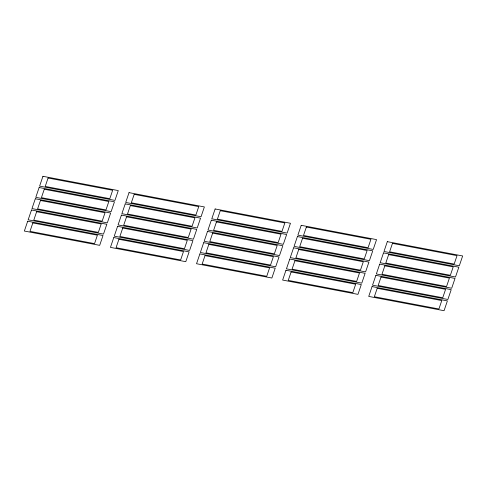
<?xml version="1.0" encoding="UTF-8"?>
<svg xmlns="http://www.w3.org/2000/svg" width="487" height="487" viewBox="0 0 487 487"><rect width="100%" height="100%" fill="white"/><g stroke="black" fill="none" stroke-linecap="round" stroke-linejoin="round"><path stroke-width="0.73" d="M27.686 221.22L24.35 231.045L99.683 245.345L103.019 235.513L27.686 221.22M31.503 209.988L28.161 219.814L103.494 234.113L106.836 224.282L31.503 209.988M35.314 198.757L31.978 208.582L107.31 222.882L110.646 213.05L35.314 198.757M39.13 187.525L35.788 197.351L111.121 211.65L114.463 201.819L39.13 187.525M42.941 176.294L39.605 186.119L114.938 200.419L118.274 190.587L42.941 176.294M32.83 222.943L29.969 231.362L94.539 243.622L97.4 235.197L32.83 222.943M36.641 211.711L33.786 220.13L98.356 232.39L101.211 223.965L36.641 211.711M40.458 200.48L37.596 208.899L102.167 221.159L105.028 212.734L40.458 200.48M44.268 189.248L41.413 197.667L105.983 209.927L108.838 201.502L44.268 189.248M48.085 178.017L45.224 186.436L109.794 198.696L112.655 190.271L48.085 178.017M113.781 237.559L110.446 247.384L185.778 261.683L189.114 251.858L113.781 237.559M117.592 226.327L114.256 236.152L189.589 250.452L192.925 240.627L117.592 226.327M121.409 215.096L118.073 224.921L193.406 239.22L196.742 229.395L121.409 215.096M125.22 203.864L121.884 213.69L197.217 227.989L200.553 218.164L125.22 203.864M129.037 192.633L125.701 202.458L201.034 216.758L204.37 206.932L129.037 192.633M118.925 239.281L116.064 247.706L180.634 259.961L183.496 251.535L118.925 239.281M122.736 228.05L119.875 236.475L184.445 248.729L187.306 240.304L122.736 228.05M126.553 216.818L123.692 225.244L188.262 237.498L191.123 229.073L126.553 216.818M130.364 205.587L127.503 214.012L192.073 226.266L194.934 217.841L130.364 205.587M134.181 194.356L131.32 202.781L195.89 215.035L198.751 206.61L134.181 194.356M199.877 253.897L196.535 263.729L271.868 278.028L275.21 268.197L199.877 253.897M203.688 242.666L200.352 252.497L275.685 266.797L279.021 256.966L203.688 242.666M207.505 231.435L204.163 241.266L279.495 255.565L282.837 245.734L207.505 231.435M211.315 220.203L207.979 230.034L283.312 244.334L286.648 234.503L211.315 220.203M215.132 208.972L211.79 218.803L287.123 233.103L290.465 223.271L215.132 208.972M205.015 255.62L202.16 264.045L266.73 276.306L269.585 267.88L205.015 255.62M208.832 244.389L205.971 252.814L270.541 265.074L273.402 256.649L208.832 244.389M212.642 233.157L209.787 241.582L274.358 253.843L277.213 245.418L212.642 233.157M216.459 221.926L213.598 230.351L278.168 242.611L281.029 234.186L216.459 221.926M220.27 210.694L217.415 219.12L281.985 231.38L284.84 222.955L220.27 210.694M285.966 270.242L282.63 280.068L357.963 294.367L361.299 284.542L285.966 270.242M289.783 259.011L286.447 268.836L361.78 283.136L365.116 273.31L289.783 259.011M293.594 247.78L290.258 257.605L365.591 271.904L368.927 262.079L293.594 247.78M297.411 236.548L294.075 246.373L369.408 260.673L372.744 250.848L297.411 236.548M301.222 225.317L297.886 235.142L373.219 249.441L376.554 239.616L301.222 225.317M291.11 271.965L288.249 280.39L352.819 292.644L355.68 284.219L291.11 271.965M294.927 260.734L292.066 269.159L356.636 281.413L359.497 272.988L294.927 260.734M298.738 249.502L295.877 257.927L360.447 270.182L363.308 261.756L298.738 249.502M302.555 238.271L299.694 246.696L364.264 258.95L367.125 250.525L302.555 238.271M306.366 227.039L303.504 235.465L368.075 247.719L370.936 239.294L306.366 227.039M372.062 286.581L368.726 296.413L444.059 310.706L447.395 300.881L372.062 286.581M375.879 275.35L372.537 285.181L447.87 299.475L451.212 289.649L375.879 275.35M379.69 264.118L376.354 273.95L451.686 288.243L455.022 278.418L379.69 264.118M383.506 252.887L380.164 262.718L455.497 277.012L458.839 267.186L383.506 252.887M387.317 241.655L383.981 251.487L459.314 265.78L462.65 255.955L387.317 241.655M377.206 288.304L374.345 296.729L438.915 308.983L441.776 300.564L377.206 288.304M381.017 277.073L378.162 285.498L442.732 297.752L445.587 289.333L381.017 277.073M384.833 265.841L381.972 274.266L446.542 286.52L449.404 278.101L384.833 265.841M388.644 254.61L385.789 263.035L450.359 275.289L453.214 266.87L388.644 254.61M392.461 243.378L389.6 251.803L454.17 264.057L457.031 255.638L392.461 243.378"/></g></svg>
